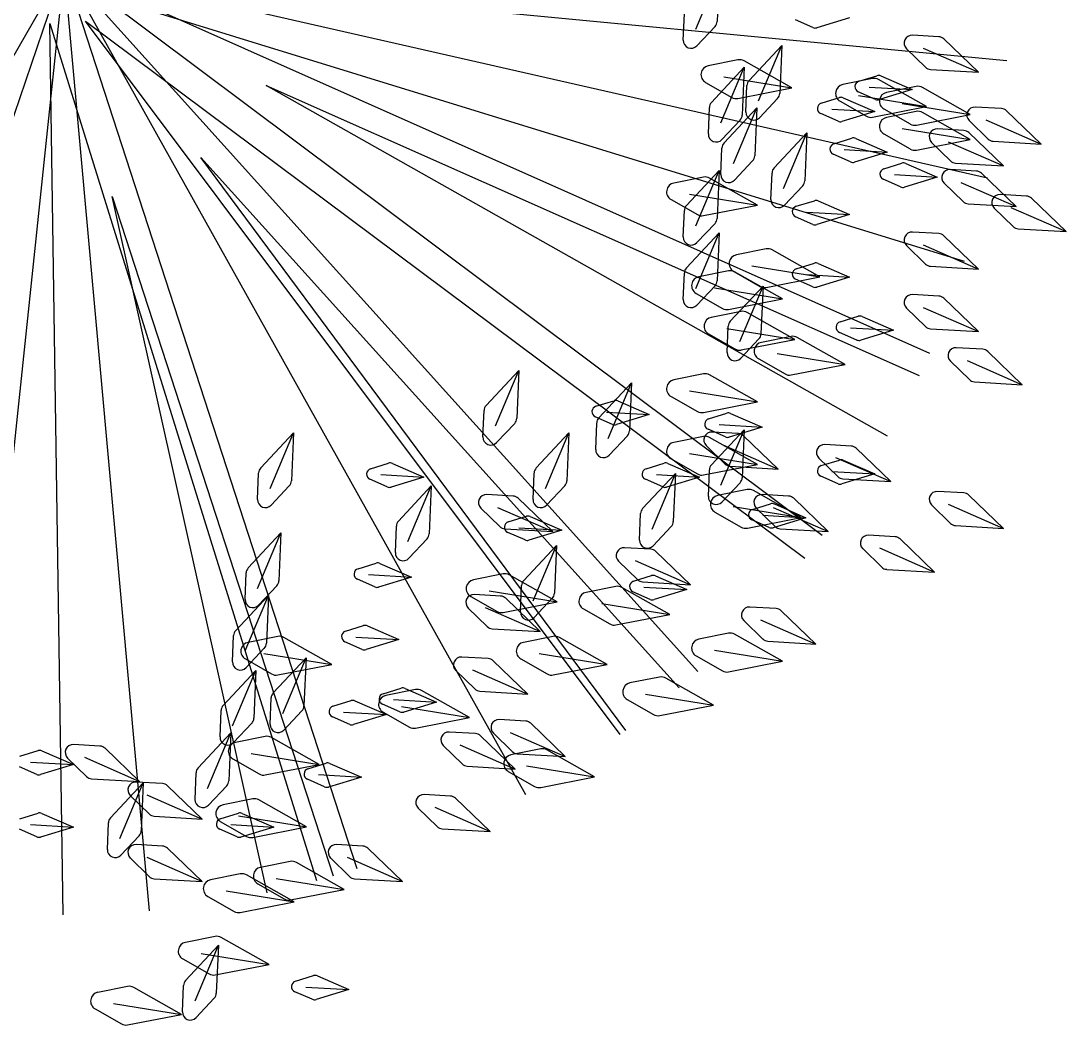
# Model space of a CAD drawing. Extents: x 186.4 to 233.1, y 208.5 to 248.3.
# Drawn here: x 195.159 to 199.82, y 238.857 to 243.336 of the extents above; entities that cross this region are included whole.
import ezdxf

# ---------------------------------------------------------------- set-up
doc = ezdxf.new("R2010")
doc.units = 0
doc.header["$MEASUREMENT"] = 0
doc.layers.get('0').update_dxf_attribs({"linetype": 'CONTINUOUS'})

msp = doc.modelspace()

# ---------------------------------------------------------------- linework, layer by layer
for p, q in [((195.3521, 243.572), (193.2406, 239.9147)), ((193.9897, 239.5748), (195.3521, 243.572)), ((195.3521, 243.572), (194.9107, 239.3721)), ((195.3521, 243.572), (198.1779, 240.4337)), ((195.3521, 243.572), (196.6571, 239.5556)), ((197.411, 239.8848), (195.3521, 243.572)), ((195.7333, 239.3662), (195.3521, 243.572)), ((195.3521, 243.572), (199.2101, 241.8543)), ((199.4699, 242.6348), (195.3521, 243.572)), ((198.7327, 241.041), (195.3521, 243.572)), ((198.1691, 243.2997), (198.273, 243.5476)), ((198.273, 243.5476), (198.2638, 243.3337)), ((199.3671, 242.2629), (195.5681, 243.4353)), ((199.5548, 243.1577), (196.3878, 243.4604)), ((197.8309, 240.153), (195.4466, 243.3345)), ((195.4466, 243.3345), (198.6546, 240.9399)), ((198.1129, 243.2505), (198.1175, 243.3685)), ((198.6911, 243.3066), (198.6139, 243.3406)), ((198.8547, 243.3503), (198.7085, 243.3056)), ((195.3479, 239.349), (195.2889, 243.3243)), ((195.2889, 243.3243), (196.4768, 239.5014)), ((198.2544, 243.3112), (198.1734, 243.2252)), ((199.2526, 243.2657), (199.1347, 243.2723)), ((199.429, 243.1072), (199.275, 243.2559)), ((198.4061, 243.0705), (198.5522, 243.227)), ((198.4483, 242.9791), (198.5522, 243.227)), ((198.5522, 243.227), (198.543, 243.0131)), ((199.1083, 243.2123), (199.1929, 243.1299)), ((199.1829, 243.2153), (199.429, 243.1072)), ((198.3563, 243.1622), (198.2239, 243.1358)), ((198.5968, 243.0373), (198.3838, 243.1578)), ((198.2386, 242.9729), (198.3847, 243.1295)), ((198.2808, 242.8815), (198.3847, 243.1295)), ((198.3847, 243.1295), (198.3755, 242.9156)), ((199.2153, 243.12), (199.429, 243.1072)), ((198.2119, 243.0618), (198.3291, 242.9949)), ((198.2935, 243.0865), (198.5968, 243.0373)), ((198.9565, 243.0786), (198.8241, 243.0522)), ((198.8957, 243.0668), (198.9763, 243.0918)), ((199.197, 242.9537), (198.984, 243.0742)), ((198.9937, 243.0909), (199.1339, 243.0298)), ((199.0229, 241.4841), (196.2529, 243.0488)), ((196.2529, 243.0488), (199.1639, 241.7542)), ((198.3566, 242.9903), (198.5968, 243.0373)), ((198.3921, 242.9299), (198.3967, 243.048)), ((198.9703, 242.9861), (198.8931, 243.0201)), ((198.9422, 243.0407), (199.1339, 243.0298)), ((199.1339, 243.0298), (198.9877, 242.985)), ((199.1519, 243.0437), (199.0195, 243.0173)), ((199.3924, 242.9188), (199.1794, 243.0393)), ((198.5335, 242.9906), (198.4526, 242.9046)), ((198.7282, 242.9693), (198.8088, 242.9943)), ((198.8121, 242.9782), (198.9293, 242.9112)), ((198.8262, 242.9933), (198.9664, 242.9322)), ((198.8937, 243.0029), (199.197, 242.9537)), ((199.0891, 242.9681), (199.3924, 242.9188)), ((198.2246, 242.8324), (198.2292, 242.9504)), ((198.2944, 242.7918), (198.4405, 242.9483)), ((198.3366, 242.7004), (198.4405, 242.9483)), ((198.4405, 242.9483), (198.4313, 242.7344)), ((198.8028, 242.8885), (198.7256, 242.9225)), ((198.7747, 242.9432), (198.9664, 242.9322)), ((198.9664, 242.9322), (198.8202, 242.8875)), ((198.9568, 242.9067), (199.197, 242.9537)), ((199.0075, 242.9434), (199.1247, 242.8764)), ((199.1519, 242.9322), (199.0195, 242.9058)), ((199.1522, 242.8719), (199.3924, 242.9188)), ((199.3924, 242.8073), (199.1794, 242.9278)), ((199.5318, 242.9451), (199.4138, 242.9517)), ((199.7081, 242.7866), (199.5541, 242.9353)), ((198.366, 242.8931), (198.2851, 242.807)), ((199.3875, 242.8917), (199.4721, 242.8093)), ((199.462, 242.8947), (199.7081, 242.7866)), ((198.5178, 242.6803), (198.6638, 242.8368)), ((198.5599, 242.5889), (198.6638, 242.8368)), ((198.6638, 242.8368), (198.6547, 242.6229)), ((199.0075, 242.8319), (199.1247, 242.7649)), ((199.0891, 242.8566), (199.3924, 242.8073)), ((199.3643, 242.8475), (199.2463, 242.8542)), ((199.5406, 242.6891), (199.3866, 242.8378)), ((198.7841, 242.7881), (198.8647, 242.8131)), ((198.8821, 242.8121), (199.0222, 242.751)), ((199.1522, 242.7604), (199.3924, 242.8073)), ((199.22, 242.7941), (199.3046, 242.7117)), ((199.2945, 242.7972), (199.5406, 242.6891)), ((199.4944, 242.7994), (199.7081, 242.7866)), ((197.8564, 240.1716), (195.9622, 242.7277)), ((195.9622, 242.7277), (198.095, 240.361)), ((198.2804, 242.6512), (198.285, 242.7692)), ((198.8586, 242.7073), (198.7814, 242.7413)), ((198.8306, 242.762), (199.0222, 242.751)), ((199.0222, 242.751), (198.876, 242.7063)), ((198.4219, 242.7119), (198.3409, 242.6258)), ((199.0074, 242.6766), (199.088, 242.7016)), ((199.1054, 242.7006), (199.2456, 242.6395)), ((199.3269, 242.7019), (199.5406, 242.6891)), ((198.2028, 242.6396), (198.0703, 242.6131)), ((198.1269, 242.513), (198.273, 242.6695)), ((198.1691, 242.4216), (198.273, 242.6695)), ((198.4432, 242.5146), (198.2303, 242.6351)), ((198.273, 242.6695), (198.2638, 242.4556)), ((198.5038, 242.5397), (198.5084, 242.6577)), ((199.0539, 242.6505), (199.2456, 242.6395)), ((199.2456, 242.6395), (199.0993, 242.5948)), ((199.4201, 242.6664), (199.3022, 242.673)), ((199.5965, 242.5079), (199.4425, 242.6566)), ((198.6452, 242.6004), (198.5642, 242.5143)), ((199.082, 242.5958), (199.0047, 242.6298)), ((199.2758, 242.6129), (199.3604, 242.5305)), ((199.3504, 242.616), (199.5965, 242.5079)), ((196.2568, 239.447), (195.5661, 242.5525)), ((195.5661, 242.5525), (196.5519, 239.523)), ((198.0583, 242.5392), (198.1756, 242.4722)), ((198.14, 242.5639), (198.4432, 242.5146)), ((199.6434, 242.5549), (199.5255, 242.5615)), ((199.8198, 242.3964), (199.6658, 242.5451)), ((198.2031, 242.4677), (198.4432, 242.5146)), ((198.6166, 242.5093), (198.6972, 242.5343)), ((198.7146, 242.5334), (198.8547, 242.4723)), ((199.3828, 242.5207), (199.5965, 242.5079)), ((199.4991, 242.5014), (199.5838, 242.419)), ((199.5737, 242.5045), (199.8198, 242.3964)), ((198.1129, 242.3724), (198.1175, 242.4905)), ((198.6911, 242.4286), (198.6139, 242.4626)), ((198.6631, 242.4832), (198.8547, 242.4723)), ((198.8547, 242.4723), (198.7085, 242.4275)), ((198.2544, 242.4331), (198.1734, 242.3471)), ((199.6061, 242.4092), (199.8198, 242.3964)), ((198.1269, 242.2343), (198.273, 242.3908)), ((198.1691, 242.1429), (198.273, 242.3908)), ((198.273, 242.3908), (198.2638, 242.1769)), ((199.2526, 242.3876), (199.1347, 242.3942)), ((199.429, 242.2291), (199.275, 242.3778)), ((198.4819, 242.319), (198.3495, 242.2926)), ((198.7224, 242.1941), (198.5094, 242.3146)), ((199.1083, 242.3342), (199.1929, 242.2518)), ((199.1829, 242.3372), (199.429, 242.2291)), ((198.3144, 242.2214), (198.182, 242.195)), ((198.3375, 242.2186), (198.4547, 242.1517)), ((198.5549, 242.0965), (198.3419, 242.217)), ((198.4191, 242.2433), (198.7224, 242.1941)), ((198.6166, 242.2306), (198.6972, 242.2556)), ((198.7146, 242.2546), (198.8547, 242.1935)), ((199.2153, 242.2419), (199.429, 242.2291)), ((198.1129, 242.0937), (198.1175, 242.2117)), ((198.4823, 242.1471), (198.7224, 242.1941)), ((198.6911, 242.1498), (198.6139, 242.1838)), ((198.6631, 242.2045), (198.8547, 242.1935)), ((198.8547, 242.1935), (198.7085, 242.1488)), ((198.17, 242.121), (198.2872, 242.0541)), ((198.2544, 242.1544), (198.1734, 242.0683)), ((198.2516, 242.1457), (198.5549, 242.0965)), ((198.3223, 241.9973), (198.4684, 242.1538)), ((198.3645, 241.9059), (198.4684, 242.1538)), ((198.4684, 242.1538), (198.4592, 241.9399)), ((198.3148, 242.0496), (198.5549, 242.0965)), ((199.2526, 242.1089), (199.1347, 242.1155)), ((199.429, 241.9504), (199.275, 242.0991)), ((198.3702, 242.0402), (198.2378, 242.0138)), ((198.6107, 241.9153), (198.3978, 242.0358)), ((199.1083, 242.0554), (199.1929, 241.9731)), ((199.1829, 242.0585), (199.429, 241.9504)), ((198.812, 241.9937), (198.8926, 242.0187)), ((198.91, 242.0177), (199.0502, 241.9566)), ((198.2258, 241.9399), (198.3431, 241.8729)), ((198.3075, 241.9646), (198.6107, 241.9153)), ((198.3084, 241.8568), (198.313, 241.9748)), ((198.8865, 241.9129), (198.8093, 241.9469)), ((198.8585, 241.9675), (199.0502, 241.9566)), ((199.0502, 241.9566), (198.9039, 241.9118)), ((199.2153, 241.9632), (199.429, 241.9504)), ((198.4498, 241.9175), (198.3688, 241.8314)), ((198.3706, 241.8684), (198.6107, 241.9153)), ((198.5936, 241.9287), (198.4612, 241.9023)), ((198.834, 241.8038), (198.6211, 241.9243)), ((198.5308, 241.8531), (198.834, 241.8038)), ((199.448, 241.8719), (199.3301, 241.8785)), ((199.6244, 241.7134), (199.4704, 241.8622)), ((198.4492, 241.8284), (198.5664, 241.7614)), ((198.5939, 241.7569), (198.834, 241.8038)), ((199.3037, 241.8185), (199.3884, 241.7361)), ((199.3783, 241.8216), (199.6244, 241.7134)), ((197.2336, 241.621), (197.3797, 241.7775)), ((197.2758, 241.5296), (197.3797, 241.7775)), ((197.3797, 241.7775), (197.3705, 241.5636)), ((198.2028, 241.7615), (198.0703, 241.7351)), ((198.4432, 241.6366), (198.2303, 241.7571)), ((197.7361, 241.5653), (197.8822, 241.7218)), ((197.7783, 241.4739), (197.8822, 241.7218)), ((197.8822, 241.7218), (197.873, 241.5079)), ((199.4107, 241.7263), (199.6244, 241.7134)), ((198.0583, 241.6611), (198.1756, 241.5942)), ((198.14, 241.6858), (198.4432, 241.6366)), ((197.7233, 241.6173), (197.8038, 241.6423)), ((197.8212, 241.6414), (197.9614, 241.5803)), ((198.2031, 241.5896), (198.4432, 241.6366)), ((197.2196, 241.4804), (197.2242, 241.5985)), ((197.7978, 241.5366), (197.7206, 241.5706)), ((197.7697, 241.5912), (197.9614, 241.5803)), ((197.9614, 241.5803), (197.8152, 241.5355)), ((198.2258, 241.5616), (198.3063, 241.5866)), ((198.3237, 241.5856), (198.4639, 241.5245)), ((197.361, 241.5412), (197.2801, 241.4551)), ((197.7221, 241.4247), (197.7267, 241.5427)), ((198.3003, 241.4808), (198.2231, 241.5148)), ((198.2722, 241.5355), (198.4639, 241.5245)), ((198.4639, 241.5245), (198.3177, 241.4798)), ((196.2286, 241.3423), (196.3747, 241.4988)), ((196.2708, 241.2509), (196.3747, 241.4988)), ((196.3747, 241.4988), (196.3655, 241.2849)), ((197.4569, 241.3423), (197.603, 241.4988)), ((197.4991, 241.2509), (197.603, 241.4988)), ((197.603, 241.4988), (197.5938, 241.2849)), ((197.8635, 241.4854), (197.7826, 241.3994)), ((198.2028, 241.4827), (198.0703, 241.4563)), ((198.4432, 241.3578), (198.2303, 241.4783)), ((198.2386, 241.3562), (198.3847, 241.5127)), ((198.3593, 241.4956), (198.2413, 241.5022)), ((198.2808, 241.2648), (198.3847, 241.5127)), ((198.3847, 241.5127), (198.3755, 241.2988)), ((198.5356, 241.3371), (198.3816, 241.4858)), ((198.215, 241.4422), (198.2996, 241.3598)), ((198.2895, 241.4452), (198.5356, 241.3371)), ((198.8618, 241.4399), (198.7438, 241.4465)), ((199.0381, 241.2814), (198.8841, 241.4301)), ((198.0583, 241.3824), (198.1756, 241.3154)), ((198.14, 241.4071), (198.4432, 241.3578)), ((198.7175, 241.3865), (198.8021, 241.3041)), ((198.7282, 241.3525), (198.8088, 241.3775)), ((198.792, 241.3895), (199.0381, 241.2814)), ((198.8262, 241.3766), (198.9664, 241.3155)), ((196.7183, 241.3386), (196.7989, 241.3636)), ((196.8163, 241.3626), (196.9564, 241.3015)), ((197.9466, 241.3386), (198.0272, 241.3636)), ((198.0446, 241.3626), (198.1848, 241.3015)), ((198.2031, 241.3109), (198.4432, 241.3578)), ((198.2246, 241.2156), (198.2292, 241.3337)), ((198.3219, 241.3499), (198.5356, 241.3371)), ((196.2146, 241.2017), (196.2192, 241.3197)), ((196.7928, 241.2578), (196.7156, 241.2918)), ((196.7647, 241.3125), (196.9564, 241.3015)), ((196.9564, 241.3015), (196.8102, 241.2568)), ((197.443, 241.2017), (197.4476, 241.3197)), ((197.9315, 241.1611), (198.0776, 241.3176)), ((198.0211, 241.2578), (197.9439, 241.2918)), ((197.9737, 241.0697), (198.0776, 241.3176)), ((197.9931, 241.3125), (198.1848, 241.3015)), ((198.1848, 241.3015), (198.0385, 241.2568)), ((198.0776, 241.3176), (198.0684, 241.1037)), ((198.8028, 241.2718), (198.7256, 241.3058)), ((198.7747, 241.3264), (198.9664, 241.3155)), ((198.9664, 241.3155), (198.8202, 241.2707)), ((198.8244, 241.2942), (199.0381, 241.2814)), ((196.356, 241.2624), (196.2751, 241.1764)), ((196.8428, 241.1053), (196.9888, 241.2618)), ((196.8849, 241.0139), (196.9888, 241.2618)), ((196.9888, 241.2618), (196.9797, 241.0479)), ((197.5844, 241.2624), (197.5034, 241.1764)), ((198.3982, 241.2458), (198.2658, 241.2194)), ((198.366, 241.2763), (198.2851, 241.1903)), ((198.6386, 241.1209), (198.4257, 241.2414)), ((199.3643, 241.2308), (199.2463, 241.2374)), ((197.3543, 241.2169), (197.2363, 241.2235)), ((197.5306, 241.0584), (197.3766, 241.2071)), ((198.5826, 241.2169), (198.4647, 241.2235)), ((198.759, 241.0584), (198.605, 241.2071)), ((199.5406, 241.0723), (199.3866, 241.221)), ((197.21, 241.1635), (197.2946, 241.0811)), ((197.2845, 241.1665), (197.5306, 241.0584)), ((198.2538, 241.1454), (198.371, 241.0785)), ((198.3354, 241.1701), (198.6386, 241.1209)), ((198.4212, 241.1574), (198.5018, 241.1824)), ((198.4383, 241.1635), (198.523, 241.0811)), ((198.5129, 241.1665), (198.759, 241.0584)), ((198.5192, 241.1815), (198.6593, 241.1203)), ((199.22, 241.1774), (199.3046, 241.095)), ((199.2945, 241.1804), (199.5406, 241.0723)), ((197.3324, 241.1017), (197.413, 241.1267)), ((197.4304, 241.1257), (197.5706, 241.0646)), ((197.9175, 241.0205), (197.9221, 241.1386)), ((198.3985, 241.0739), (198.6386, 241.1209)), ((198.4957, 241.0766), (198.4185, 241.1107)), ((198.4676, 241.1313), (198.6593, 241.1203)), ((198.6593, 241.1203), (198.5131, 241.0756)), ((196.1728, 240.8963), (196.3189, 241.0528)), ((196.2149, 240.8049), (196.3189, 241.0528)), ((196.3189, 241.0528), (196.3097, 240.8389)), ((196.8288, 240.9648), (196.8334, 241.0828)), ((197.3169, 241.0712), (197.5306, 241.0584)), ((197.407, 241.0209), (197.3298, 241.0549)), ((197.3789, 241.0755), (197.5706, 241.0646)), ((197.5706, 241.0646), (197.4244, 241.0198)), ((198.0589, 241.0812), (197.978, 240.9952)), ((198.5453, 241.0712), (198.759, 241.0584)), ((199.3269, 241.0851), (199.5406, 241.0723)), ((196.9702, 241.0255), (196.8893, 240.9394)), ((199.0572, 241.0357), (198.9392, 241.0423)), ((199.2335, 240.8772), (199.0795, 241.0259)), ((197.4011, 240.8405), (197.5472, 240.997)), ((197.4433, 240.7491), (197.5472, 240.997)), ((197.5472, 240.997), (197.538, 240.7831)), ((197.9685, 240.9799), (197.8505, 240.9865)), ((198.1448, 240.8214), (197.9908, 240.9702)), ((198.9129, 240.9823), (198.9975, 240.8999)), ((198.9874, 240.9853), (199.2335, 240.8772)), ((196.6624, 240.8926), (196.743, 240.9176)), ((196.7604, 240.9166), (196.9006, 240.8555)), ((197.8241, 240.9265), (197.9088, 240.8441)), ((197.8987, 240.9296), (198.1448, 240.8214)), ((196.1588, 240.7557), (196.1634, 240.8737)), ((196.7089, 240.8665), (196.9006, 240.8555)), ((197.3094, 240.8695), (197.177, 240.8431)), ((197.5499, 240.7446), (197.337, 240.8651)), ((197.8908, 240.8368), (197.9713, 240.8619)), ((197.9887, 240.8609), (198.1289, 240.7998)), ((199.0198, 240.89), (199.2335, 240.8772)), ((196.3002, 240.8164), (196.2193, 240.7304)), ((196.737, 240.8118), (196.6598, 240.8458)), ((196.9006, 240.8555), (196.7544, 240.8108)), ((197.3871, 240.6999), (197.3917, 240.818)), ((197.9311, 240.8343), (198.1448, 240.8214)), ((196.117, 240.6175), (196.263, 240.774)), ((196.1591, 240.5261), (196.263, 240.774)), ((196.263, 240.774), (196.2538, 240.5601)), ((197.165, 240.7691), (197.2822, 240.7022)), ((197.2985, 240.7709), (197.1805, 240.7775)), ((197.2467, 240.7938), (197.5499, 240.7446)), ((197.8119, 240.8137), (197.6795, 240.7873)), ((198.0524, 240.6888), (197.8395, 240.8093)), ((197.9653, 240.7561), (197.8881, 240.7901)), ((197.9372, 240.8107), (198.1289, 240.7998)), ((198.1289, 240.7998), (197.9827, 240.755)), ((197.3098, 240.6976), (197.5499, 240.7446)), ((197.4748, 240.6124), (197.3208, 240.7611)), ((197.5285, 240.7607), (197.4476, 240.6746)), ((197.7491, 240.7381), (198.0524, 240.6888)), ((198.5268, 240.7151), (198.4088, 240.7217)), ((197.1541, 240.7175), (197.2388, 240.6351)), ((197.2287, 240.7205), (197.4748, 240.6124)), ((197.6675, 240.7134), (197.7847, 240.6464)), ((197.8123, 240.6419), (198.0524, 240.6888)), ((198.7031, 240.5566), (198.5491, 240.7054)), ((196.6066, 240.6139), (196.6872, 240.6389)), ((196.7046, 240.6379), (196.8448, 240.5768)), ((198.3825, 240.6617), (198.4671, 240.5793)), ((198.457, 240.6648), (198.7031, 240.5566)), ((196.103, 240.4769), (196.1076, 240.595)), ((196.3044, 240.5907), (196.172, 240.5643)), ((196.5449, 240.4658), (196.332, 240.5863)), ((196.6531, 240.5877), (196.8448, 240.5768)), ((197.2611, 240.6252), (197.4748, 240.6124)), ((197.5328, 240.5907), (197.4004, 240.5643)), ((197.7732, 240.4658), (197.5603, 240.5863)), ((198.3144, 240.6047), (198.182, 240.5783)), ((198.5549, 240.4798), (198.3419, 240.6003)), ((196.2444, 240.5377), (196.1634, 240.4516)), ((196.6811, 240.5331), (196.6039, 240.5671)), ((196.8448, 240.5768), (196.6985, 240.532)), ((198.4894, 240.5695), (198.7031, 240.5566)), ((196.16, 240.4904), (196.2773, 240.4234)), ((196.2417, 240.5151), (196.5449, 240.4658)), ((196.2844, 240.3388), (196.4305, 240.4953)), ((196.3266, 240.2474), (196.4305, 240.4953)), ((196.4305, 240.4953), (196.4213, 240.2814)), ((197.2426, 240.4921), (197.1247, 240.4987)), ((197.3883, 240.4904), (197.5056, 240.4234)), ((197.47, 240.5151), (197.7732, 240.4658)), ((198.17, 240.5043), (198.2872, 240.4373)), ((198.2516, 240.529), (198.5549, 240.4798)), ((196.3048, 240.4189), (196.5449, 240.4658)), ((197.1729, 240.4418), (197.419, 240.3336)), ((197.419, 240.3336), (197.265, 240.4824)), ((197.5331, 240.4189), (197.7732, 240.4658)), ((198.3148, 240.4328), (198.5549, 240.4798)), ((196.0611, 240.283), (196.2072, 240.4395)), ((196.1033, 240.1916), (196.2072, 240.4395)), ((196.2072, 240.4395), (196.198, 240.2256)), ((197.0983, 240.4387), (197.183, 240.3563)), ((198.0073, 240.4096), (197.8749, 240.3831)), ((198.2478, 240.2846), (198.0349, 240.4051)), ((196.7741, 240.3351), (196.8547, 240.3601)), ((196.9186, 240.3538), (196.7862, 240.3274)), ((196.8721, 240.3591), (197.0123, 240.298)), ((197.1591, 240.2289), (196.9461, 240.3494)), ((196.2705, 240.1982), (196.2751, 240.3162)), ((196.5508, 240.2794), (196.6314, 240.3044)), ((196.6488, 240.3034), (196.7889, 240.2423)), ((196.8206, 240.309), (197.0123, 240.298)), ((197.2053, 240.3465), (197.419, 240.3336)), ((197.8629, 240.3092), (197.9802, 240.2422)), ((197.9446, 240.3339), (198.2478, 240.2846)), ((196.0471, 240.1424), (196.0517, 240.2605)), ((196.4119, 240.2589), (196.3309, 240.1729)), ((196.8486, 240.2543), (196.7714, 240.2883)), ((196.8558, 240.2781), (197.1591, 240.2289)), ((197.0123, 240.298), (196.866, 240.2533)), ((198.0077, 240.2377), (198.2478, 240.2846)), ((196.6253, 240.1986), (196.5481, 240.2326)), ((196.5972, 240.2532), (196.7889, 240.2423)), ((196.7889, 240.2423), (196.6427, 240.1975)), ((196.7742, 240.2534), (196.8914, 240.1865)), ((196.9189, 240.1819), (197.1591, 240.2289)), ((197.4101, 240.2134), (197.2922, 240.22)), ((196.1885, 240.2032), (196.1076, 240.1171)), ((197.1868, 240.1576), (197.0688, 240.1642)), ((197.3404, 240.163), (197.5865, 240.0549)), ((197.5865, 240.0549), (197.4325, 240.2036)), ((195.9495, 240.0043), (196.0955, 240.1608)), ((195.9916, 239.9129), (196.0955, 240.1608)), ((196.0955, 240.1608), (196.0864, 239.9469)), ((196.2486, 240.1448), (196.1162, 240.1183)), ((196.4891, 240.0198), (196.2761, 240.1403)), ((197.3631, 239.9991), (197.2091, 240.1479)), ((197.2658, 240.16), (197.3505, 240.0776)), ((195.1549, 240.0564), (195.2355, 240.0814)), ((195.2529, 240.0804), (195.3931, 240.0193)), ((195.5118, 240.1019), (195.3939, 240.1085)), ((195.6882, 239.9434), (195.5342, 240.0921)), ((196.1858, 240.0691), (196.4891, 240.0198)), ((197.0425, 240.1042), (197.1271, 240.0218)), ((197.117, 240.1073), (197.3631, 239.9991)), ((197.4769, 240.089), (197.3445, 240.0626)), ((197.7174, 239.9641), (197.5045, 240.0846)), ((195.2014, 240.0302), (195.3931, 240.0193)), ((195.3675, 240.0485), (195.4521, 239.9661)), ((195.4421, 240.0515), (195.6882, 239.9434)), ((196.1042, 240.0444), (196.2214, 239.9774)), ((196.4391, 240.0006), (196.5197, 240.0256)), ((196.5371, 240.0246), (196.6773, 239.9635)), ((197.3728, 240.0677), (197.5865, 240.0549)), ((195.2295, 239.9756), (195.1523, 240.0096)), ((195.3931, 240.0193), (195.2469, 239.9745)), ((195.9355, 239.8637), (195.9401, 239.9817)), ((196.2489, 239.9729), (196.4891, 240.0198)), ((197.1494, 240.012), (197.3631, 239.9991)), ((197.3325, 239.9886), (197.4497, 239.9217)), ((197.4142, 240.0133), (197.7174, 239.9641)), ((195.4745, 239.9562), (195.6882, 239.9434)), ((195.5586, 239.7813), (195.7047, 239.9378)), ((195.6008, 239.6899), (195.7047, 239.9378)), ((195.791, 239.9346), (195.673, 239.9412)), ((195.7047, 239.9378), (195.6955, 239.7239)), ((196.5136, 239.9198), (196.4364, 239.9538)), ((196.4856, 239.9745), (196.6773, 239.9635)), ((196.6773, 239.9635), (196.531, 239.9188)), ((197.4773, 239.9171), (197.7174, 239.9641)), ((195.7212, 239.8843), (195.9673, 239.7761)), ((195.9673, 239.7761), (195.8133, 239.9249)), ((196.0769, 239.9244), (195.9959, 239.8384)), ((197.0751, 239.8789), (196.9572, 239.8855)), ((195.6467, 239.8812), (195.7313, 239.7988)), ((196.1928, 239.866), (196.0604, 239.8396)), ((196.4332, 239.7411), (196.2203, 239.8616)), ((197.2515, 239.7204), (197.0975, 239.8691)), ((195.1549, 239.7776), (195.2355, 239.8026)), ((195.2529, 239.8016), (195.3931, 239.7405)), ((195.7536, 239.789), (195.9673, 239.7761)), ((196.0483, 239.7776), (196.1289, 239.8026)), ((196.13, 239.7903), (196.4332, 239.7411)), ((196.1463, 239.8016), (196.2864, 239.7405)), ((196.9308, 239.8255), (197.0155, 239.7431)), ((197.0054, 239.8285), (197.2515, 239.7204)), ((195.2014, 239.7515), (195.3931, 239.7405)), ((195.5446, 239.6407), (195.5492, 239.7587)), ((196.0484, 239.7656), (196.1656, 239.6987)), ((196.0947, 239.7515), (196.2864, 239.7405)), ((195.2295, 239.6968), (195.1523, 239.7309)), ((195.3931, 239.7405), (195.2469, 239.6958)), ((195.686, 239.7014), (195.6051, 239.6154)), ((196.1228, 239.6968), (196.0456, 239.7309)), ((196.2864, 239.7405), (196.1402, 239.6958)), ((196.1931, 239.6941), (196.4332, 239.7411)), ((197.0378, 239.7332), (197.2515, 239.7204)), ((195.791, 239.6559), (195.673, 239.6625)), ((196.6843, 239.6559), (196.5663, 239.6625)), ((195.6467, 239.6025), (195.7313, 239.5201)), ((195.7212, 239.6055), (195.9673, 239.4974)), ((195.9673, 239.4974), (195.8133, 239.6461)), ((196.54, 239.6025), (196.6246, 239.5201)), ((196.6145, 239.6055), (196.8606, 239.4974)), ((196.8606, 239.4974), (196.7067, 239.6461)), ((196.3603, 239.5873), (196.2279, 239.5608)), ((196.6007, 239.4623), (196.3878, 239.5828)), ((195.7536, 239.5102), (195.9673, 239.4974)), ((196.1369, 239.5315), (196.0045, 239.5051)), ((196.3774, 239.4066), (196.1645, 239.5271)), ((196.2975, 239.5116), (196.6007, 239.4623)), ((196.6469, 239.5102), (196.8606, 239.4974)), ((196.2159, 239.4869), (196.3331, 239.4199)), ((195.9925, 239.4311), (196.1098, 239.3642)), ((196.0742, 239.4558), (196.3774, 239.4066)), ((196.3606, 239.4154), (196.6007, 239.4623)), ((196.1373, 239.3596), (196.3774, 239.4066)), ((196.0253, 239.2528), (195.8929, 239.2263)), ((196.2657, 239.1278), (196.0528, 239.2483)), ((195.8936, 239.0565), (196.0397, 239.213)), ((195.9358, 238.9651), (196.0397, 239.213)), ((196.0397, 239.213), (196.0305, 238.9991)), ((195.8809, 239.1524), (195.9981, 239.0854)), ((195.9625, 239.1771), (196.2657, 239.1278)), ((196.0256, 239.0809), (196.2657, 239.1278)), ((196.3833, 239.0529), (196.4639, 239.0779)), ((196.4813, 239.0769), (196.6214, 239.0158)), ((195.6344, 239.0298), (195.502, 239.0033)), ((195.8749, 238.9048), (195.662, 239.0253)), ((195.8796, 238.916), (195.8842, 239.034)), ((196.4578, 238.9721), (196.3806, 239.0061)), ((196.4297, 239.0267), (196.6214, 239.0158)), ((196.6214, 239.0158), (196.4752, 238.971)), ((195.5717, 238.9541), (195.8749, 238.9048)), ((196.021, 238.9767), (195.9401, 238.8906)), ((195.49, 238.9294), (195.6073, 238.8624)), ((195.6348, 238.8579), (195.8749, 238.9048))]:
    msp.add_line(p, q)
for centre, radius, start, end in [((198.2289, 243.3352), 0.035, 316.7527, 357.5452), ((198.7012, 243.3295), 0.025, 246.218, 287.0106), ((198.1479, 243.2491), 0.035, 177.7694, 316.7527), ((199.1327, 243.2373), 0.035, 86.7914, 225.7748), ((199.2507, 243.2307), 0.035, 45.9989, 86.7914), ((198.3641, 243.123), 0.04, 60.4916, 101.2841), ((198.2317, 243.0966), 0.04, 101.2841, 240.2674), ((199.2174, 243.1549), 0.035, 225.7748, 266.5673), ((198.4317, 243.0466), 0.035, 136.9768, 177.7694), ((198.8319, 243.0129), 0.04, 101.2841, 240.2674), ((198.9032, 243.043), 0.025, 107.2347, 246.218), ((198.9643, 243.0394), 0.04, 60.4916, 101.2841), ((198.9837, 243.068), 0.025, 66.4422, 107.2347), ((198.508, 243.0146), 0.035, 316.7527, 357.5452), ((199.0273, 242.9781), 0.04, 101.2841, 240.2674), ((199.1597, 243.0045), 0.04, 60.4916, 101.2841), ((198.2642, 242.9491), 0.035, 136.9768, 177.7694), ((198.349, 243.0296), 0.04, 240.2674, 281.0599), ((198.7357, 242.9454), 0.025, 107.2347, 246.218), ((198.8162, 242.9704), 0.025, 66.4422, 107.2347), ((198.9804, 243.0089), 0.025, 246.218, 287.0106), ((198.3405, 242.9171), 0.035, 316.7527, 357.5452), ((198.4271, 242.9286), 0.035, 177.7694, 316.7527), ((199.1597, 242.893), 0.04, 60.4916, 101.2841), ((199.4119, 242.9168), 0.035, 86.7914, 225.7748), ((199.5298, 242.9102), 0.035, 45.9989, 86.7914), ((198.8129, 242.9114), 0.025, 246.218, 287.0106), ((198.9492, 242.946), 0.04, 240.2674, 281.0599), ((199.0273, 242.8666), 0.04, 101.2841, 240.2674), ((199.1446, 242.9111), 0.04, 240.2674, 281.0599), ((198.2596, 242.831), 0.035, 177.7694, 316.7527), ((199.2444, 242.8192), 0.035, 86.7914, 225.7748), ((199.3623, 242.8126), 0.035, 45.9989, 86.7914), ((198.32, 242.7679), 0.035, 136.9768, 177.7694), ((198.7915, 242.7642), 0.025, 107.2347, 246.218), ((198.8721, 242.7892), 0.025, 66.4422, 107.2347), ((199.4965, 242.8344), 0.035, 225.7748, 266.5673), ((198.3964, 242.7359), 0.035, 316.7527, 357.5452), ((199.1446, 242.7996), 0.04, 240.2674, 281.0599), ((198.5434, 242.6564), 0.035, 136.9768, 177.7694), ((198.8687, 242.7302), 0.025, 246.218, 287.0106), ((199.0954, 242.6777), 0.025, 66.4422, 107.2347), ((199.329, 242.7368), 0.035, 225.7748, 266.5673), ((198.2106, 242.6003), 0.04, 60.4916, 101.2841), ((198.3154, 242.6498), 0.035, 177.7694, 316.7527), ((199.0148, 242.6527), 0.025, 107.2347, 246.218), ((199.3002, 242.638), 0.035, 86.7914, 225.7748), ((199.4181, 242.6314), 0.035, 45.9989, 86.7914), ((198.0782, 242.5739), 0.04, 101.2841, 240.2674), ((198.6197, 242.6244), 0.035, 316.7527, 357.5452), ((199.092, 242.6187), 0.025, 246.218, 287.0106), ((198.5388, 242.5383), 0.035, 177.7694, 316.7527), ((199.5235, 242.5265), 0.035, 86.7914, 225.7748), ((199.6415, 242.5199), 0.035, 45.9989, 86.7914), ((198.1525, 242.4891), 0.035, 136.9768, 177.7694), ((198.624, 242.4855), 0.025, 107.2347, 246.218), ((198.7046, 242.5105), 0.025, 66.4422, 107.2347), ((199.3849, 242.5556), 0.035, 225.7748, 266.5673), ((198.1954, 242.5069), 0.04, 240.2674, 281.0599), ((198.2289, 242.4571), 0.035, 316.7527, 357.5452), ((198.7012, 242.4514), 0.025, 246.218, 287.0106), ((199.6082, 242.4441), 0.035, 225.7748, 266.5673), ((198.1479, 242.3711), 0.035, 177.7694, 316.7527), ((199.1327, 242.3593), 0.035, 86.7914, 225.7748), ((199.2507, 242.3527), 0.035, 45.9989, 86.7914), ((198.4897, 242.2798), 0.04, 60.4916, 101.2841), ((198.3573, 242.2533), 0.04, 101.2841, 240.2674), ((198.1525, 242.2104), 0.035, 136.9768, 177.7694), ((198.3222, 242.1822), 0.04, 60.4916, 101.2841), ((198.624, 242.2067), 0.025, 107.2347, 246.218), ((198.7046, 242.2317), 0.025, 66.4422, 107.2347), ((199.2174, 242.2769), 0.035, 225.7748, 266.5673), ((198.1898, 242.1558), 0.04, 101.2841, 240.2674), ((198.2289, 242.1784), 0.035, 316.7527, 357.5452), ((198.4746, 242.1864), 0.04, 240.2674, 281.0599), ((198.7012, 242.1727), 0.025, 246.218, 287.0106), ((198.1479, 242.0923), 0.035, 177.7694, 316.7527), ((199.1327, 242.0805), 0.035, 86.7914, 225.7748), ((199.2507, 242.0739), 0.035, 45.9989, 86.7914), ((198.3071, 242.0888), 0.04, 240.2674, 281.0599), ((198.3781, 242.001), 0.04, 60.4916, 101.2841), ((198.2457, 241.9746), 0.04, 101.2841, 240.2674), ((198.3479, 241.9734), 0.035, 136.9768, 177.7694), ((198.8194, 241.9698), 0.025, 107.2347, 246.218), ((198.9, 241.9948), 0.025, 66.4422, 107.2347), ((198.4243, 241.9414), 0.035, 316.7527, 357.5452), ((199.2174, 241.9981), 0.035, 225.7748, 266.5673), ((198.469, 241.8631), 0.04, 101.2841, 240.2674), ((198.6014, 241.8895), 0.04, 60.4916, 101.2841), ((198.8966, 241.9358), 0.025, 246.218, 287.0106), ((198.3433, 241.8554), 0.035, 177.7694, 316.7527), ((198.3629, 241.9076), 0.04, 240.2674, 281.0599), ((199.3281, 241.8436), 0.035, 86.7914, 225.7748), ((199.4461, 241.837), 0.035, 45.9989, 86.7914), ((198.2106, 241.7223), 0.04, 60.4916, 101.2841), ((198.5862, 241.7961), 0.04, 240.2674, 281.0599), ((198.0782, 241.6958), 0.04, 101.2841, 240.2674), ((199.4128, 241.7612), 0.035, 225.7748, 266.5673), ((197.2592, 241.5971), 0.035, 136.9768, 177.7694), ((197.7307, 241.5935), 0.025, 107.2347, 246.218), ((197.8113, 241.6185), 0.025, 66.4422, 107.2347), ((197.3355, 241.5651), 0.035, 316.7527, 357.5452), ((197.7617, 241.5414), 0.035, 136.9768, 177.7694), ((198.1954, 241.6289), 0.04, 240.2674, 281.0599), ((198.2332, 241.5377), 0.025, 107.2347, 246.218), ((198.3138, 241.5627), 0.025, 66.4422, 107.2347), ((197.8079, 241.5594), 0.025, 246.218, 287.0106), ((197.2546, 241.4791), 0.035, 177.7694, 316.7527), ((197.838, 241.5094), 0.035, 316.7527, 357.5452), ((198.2106, 241.4435), 0.04, 60.4916, 101.2841), ((198.2394, 241.4673), 0.035, 86.7914, 225.7748), ((198.3104, 241.5037), 0.025, 246.218, 287.0106), ((198.3573, 241.4607), 0.035, 45.9989, 86.7914), ((197.7571, 241.4233), 0.035, 177.7694, 316.7527), ((198.0782, 241.4171), 0.04, 101.2841, 240.2674), ((198.7419, 241.4115), 0.035, 86.7914, 225.7748), ((198.8598, 241.4049), 0.035, 45.9989, 86.7914), ((198.8162, 241.3537), 0.025, 66.4422, 107.2347), ((196.2542, 241.3184), 0.035, 136.9768, 177.7694), ((196.7257, 241.3147), 0.025, 107.2347, 246.218), ((196.8063, 241.3397), 0.025, 66.4422, 107.2347), ((197.4825, 241.3184), 0.035, 136.9768, 177.7694), ((197.954, 241.3147), 0.025, 107.2347, 246.218), ((198.0346, 241.3397), 0.025, 66.4422, 107.2347), ((198.2642, 241.3323), 0.035, 136.9768, 177.7694), ((198.324, 241.3849), 0.035, 225.7748, 266.5673), ((198.7357, 241.3287), 0.025, 107.2347, 246.218), ((196.3305, 241.2864), 0.035, 316.7527, 357.5452), ((197.5589, 241.2864), 0.035, 316.7527, 357.5452), ((198.1954, 241.3501), 0.04, 240.2674, 281.0599), ((198.3405, 241.3003), 0.035, 316.7527, 357.5452), ((198.8265, 241.3291), 0.035, 225.7748, 266.5673), ((196.8029, 241.2807), 0.025, 246.218, 287.0106), ((198.0312, 241.2807), 0.025, 246.218, 287.0106), ((198.406, 241.2066), 0.04, 60.4916, 101.2841), ((198.8129, 241.2946), 0.025, 246.218, 287.0106), ((199.2444, 241.2025), 0.035, 86.7914, 225.7748), ((196.2496, 241.2003), 0.035, 177.7694, 316.7527), ((197.2344, 241.1885), 0.035, 86.7914, 225.7748), ((197.3523, 241.1819), 0.035, 45.9989, 86.7914), ((197.4779, 241.2003), 0.035, 177.7694, 316.7527), ((198.2596, 241.2143), 0.035, 177.7694, 316.7527), ((198.2736, 241.1802), 0.04, 101.2841, 240.2674), ((198.4627, 241.1885), 0.035, 86.7914, 225.7748), ((198.5807, 241.1819), 0.035, 45.9989, 86.7914), ((199.3623, 241.1959), 0.035, 45.9989, 86.7914), ((197.9571, 241.1372), 0.035, 136.9768, 177.7694), ((198.4286, 241.1335), 0.025, 107.2347, 246.218), ((198.5092, 241.1585), 0.025, 66.4422, 107.2347), ((196.8684, 241.0814), 0.035, 136.9768, 177.7694), ((197.3398, 241.0778), 0.025, 107.2347, 246.218), ((197.4204, 241.1028), 0.025, 66.4422, 107.2347), ((198.0334, 241.1052), 0.035, 316.7527, 357.5452), ((199.329, 241.1201), 0.035, 225.7748, 266.5673), ((196.9447, 241.0494), 0.035, 316.7527, 357.5452), ((197.319, 241.1061), 0.035, 225.7748, 266.5673), ((198.3908, 241.1132), 0.04, 240.2674, 281.0599), ((198.5058, 241.0995), 0.025, 246.218, 287.0106), ((198.5474, 241.1061), 0.035, 225.7748, 266.5673), ((197.417, 241.0438), 0.025, 246.218, 287.0106), ((197.9525, 241.0191), 0.035, 177.7694, 316.7527), ((198.9373, 241.0073), 0.035, 86.7914, 225.7748), ((199.0552, 241.0007), 0.035, 45.9989, 86.7914), ((196.8638, 240.9634), 0.035, 177.7694, 316.7527), ((197.8485, 240.9516), 0.035, 86.7914, 225.7748), ((197.9665, 240.945), 0.035, 45.9989, 86.7914), ((196.7504, 240.8937), 0.025, 66.4422, 107.2347), ((196.1984, 240.8724), 0.035, 136.9768, 177.7694), ((196.6698, 240.8687), 0.025, 107.2347, 246.218), ((197.3173, 240.8303), 0.04, 60.4916, 101.2841), ((197.9788, 240.838), 0.025, 66.4422, 107.2347), ((199.0219, 240.925), 0.035, 225.7748, 266.5673), ((196.2747, 240.8404), 0.035, 316.7527, 357.5452), ((197.1848, 240.8039), 0.04, 101.2841, 240.2674), ((197.4267, 240.8166), 0.035, 136.9768, 177.7694), ((197.8197, 240.7745), 0.04, 60.4916, 101.2841), ((197.8982, 240.813), 0.025, 107.2347, 246.218), ((197.9332, 240.8692), 0.035, 225.7748, 266.5673), ((196.7471, 240.8347), 0.025, 246.218, 287.0106), ((197.1785, 240.7425), 0.035, 86.7914, 225.7748), ((197.2965, 240.7359), 0.035, 45.9989, 86.7914), ((197.503, 240.7846), 0.035, 316.7527, 357.5452), ((197.6873, 240.7481), 0.04, 101.2841, 240.2674), ((196.1938, 240.7543), 0.035, 177.7694, 316.7527), ((197.9754, 240.7789), 0.025, 246.218, 287.0106), ((198.4069, 240.6868), 0.035, 86.7914, 225.7748), ((197.3021, 240.7369), 0.04, 240.2674, 281.0599), ((197.4221, 240.6986), 0.035, 177.7694, 316.7527), ((198.5248, 240.6802), 0.035, 45.9989, 86.7914), ((196.6946, 240.615), 0.025, 66.4422, 107.2347), ((197.2632, 240.6601), 0.035, 225.7748, 266.5673), ((197.8046, 240.6811), 0.04, 240.2674, 281.0599), ((196.1425, 240.5936), 0.035, 136.9768, 177.7694), ((196.3123, 240.5515), 0.04, 60.4916, 101.2841), ((196.614, 240.59), 0.025, 107.2347, 246.218), ((197.5406, 240.5515), 0.04, 60.4916, 101.2841), ((198.3222, 240.5655), 0.04, 60.4916, 101.2841), ((196.1799, 240.5251), 0.04, 101.2841, 240.2674), ((196.2189, 240.5616), 0.035, 316.7527, 357.5452), ((197.4082, 240.5251), 0.04, 101.2841, 240.2674), ((198.1898, 240.539), 0.04, 101.2841, 240.2674), ((198.4915, 240.6044), 0.035, 225.7748, 266.5673), ((196.6912, 240.5559), 0.025, 246.218, 287.0106), ((197.1227, 240.4638), 0.035, 86.7914, 225.7748), ((197.2407, 240.4572), 0.035, 45.9989, 86.7914), ((196.1379, 240.4756), 0.035, 177.7694, 316.7527), ((196.2971, 240.4581), 0.04, 240.2674, 281.0599), ((197.5254, 240.4581), 0.04, 240.2674, 281.0599), ((198.0152, 240.3703), 0.04, 60.4916, 101.2841), ((198.3071, 240.4721), 0.04, 240.2674, 281.0599), ((196.8621, 240.3362), 0.025, 66.4422, 107.2347), ((196.9264, 240.3146), 0.04, 60.4916, 101.2841), ((197.2074, 240.3814), 0.035, 225.7748, 266.5673), ((197.8828, 240.3439), 0.04, 101.2841, 240.2674), ((196.31, 240.3149), 0.035, 136.9768, 177.7694), ((196.6388, 240.2805), 0.025, 66.4422, 107.2347), ((196.794, 240.2882), 0.04, 101.2841, 240.2674), ((196.7815, 240.3112), 0.025, 107.2347, 246.218), ((196.0867, 240.2591), 0.035, 136.9768, 177.7694), ((196.3864, 240.2829), 0.035, 316.7527, 357.5452), ((196.5582, 240.2555), 0.025, 107.2347, 246.218), ((196.163, 240.2271), 0.035, 316.7527, 357.5452), ((196.8587, 240.2772), 0.025, 246.218, 287.0106), ((197.2902, 240.185), 0.035, 86.7914, 225.7748), ((197.4082, 240.1784), 0.035, 45.9989, 86.7914), ((198, 240.277), 0.04, 240.2674, 281.0599), ((196.3054, 240.1968), 0.035, 177.7694, 316.7527), ((196.6354, 240.2214), 0.025, 246.218, 287.0106), ((196.9113, 240.2212), 0.04, 240.2674, 281.0599), ((197.0669, 240.1293), 0.035, 86.7914, 225.7748), ((196.0821, 240.1411), 0.035, 177.7694, 316.7527), ((196.124, 240.0791), 0.04, 101.2841, 240.2674), ((196.2564, 240.1055), 0.04, 60.4916, 101.2841), ((197.1848, 240.1227), 0.035, 45.9989, 86.7914), ((195.2429, 240.0575), 0.025, 66.4422, 107.2347), ((195.3919, 240.0735), 0.035, 86.7914, 225.7748), ((195.5099, 240.0669), 0.035, 45.9989, 86.7914), ((197.3749, 240.1026), 0.035, 225.7748, 266.5673), ((197.4848, 240.0498), 0.04, 60.4916, 101.2841), ((196.5271, 240.0017), 0.025, 66.4422, 107.2347), ((197.3523, 240.0234), 0.04, 101.2841, 240.2674), ((195.2396, 239.9984), 0.025, 246.218, 287.0106), ((195.975, 239.9804), 0.035, 136.9768, 177.7694), ((196.2413, 240.0121), 0.04, 240.2674, 281.0599), ((196.4465, 239.9767), 0.025, 107.2347, 246.218), ((197.1515, 240.0469), 0.035, 225.7748, 266.5673), ((195.4766, 239.9911), 0.035, 225.7748, 266.5673), ((195.6711, 239.9063), 0.035, 86.7914, 225.7748), ((195.789, 239.8997), 0.035, 45.9989, 86.7914), ((196.0514, 239.9484), 0.035, 316.7527, 357.5452), ((196.5237, 239.9427), 0.025, 246.218, 287.0106), ((196.9552, 239.8505), 0.035, 86.7914, 225.7748), ((197.4696, 239.9564), 0.04, 240.2674, 281.0599), ((195.9704, 239.8623), 0.035, 177.7694, 316.7527), ((196.0682, 239.8004), 0.04, 101.2841, 240.2674), ((196.2006, 239.8268), 0.04, 60.4916, 101.2841), ((197.0732, 239.8439), 0.035, 45.9989, 86.7914), ((195.2429, 239.7787), 0.025, 66.4422, 107.2347), ((195.7557, 239.8239), 0.035, 225.7748, 266.5673), ((196.1363, 239.7787), 0.025, 66.4422, 107.2347), ((195.5842, 239.7574), 0.035, 136.9768, 177.7694), ((196.0557, 239.7537), 0.025, 107.2347, 246.218), ((197.0399, 239.7681), 0.035, 225.7748, 266.5673), ((195.2396, 239.7197), 0.025, 246.218, 287.0106), ((195.6606, 239.7254), 0.035, 316.7527, 357.5452), ((196.1329, 239.7197), 0.025, 246.218, 287.0106), ((196.1854, 239.7334), 0.04, 240.2674, 281.0599), ((195.6711, 239.6275), 0.035, 86.7914, 225.7748), ((195.789, 239.6209), 0.035, 45.9989, 86.7914), ((196.5644, 239.6275), 0.035, 86.7914, 225.7748), ((196.6823, 239.6209), 0.035, 45.9989, 86.7914), ((195.5796, 239.6393), 0.035, 177.7694, 316.7527), ((196.2357, 239.5216), 0.04, 101.2841, 240.2674), ((196.3681, 239.548), 0.04, 60.4916, 101.2841), ((195.7557, 239.5451), 0.035, 225.7748, 266.5673), ((196.1448, 239.4923), 0.04, 60.4916, 101.2841), ((196.649, 239.5451), 0.035, 225.7748, 266.5673), ((196.0124, 239.4659), 0.04, 101.2841, 240.2674), ((196.3529, 239.4546), 0.04, 240.2674, 281.0599), ((196.1296, 239.3989), 0.04, 240.2674, 281.0599), ((196.0331, 239.2135), 0.04, 60.4916, 101.2841), ((195.9007, 239.1871), 0.04, 101.2841, 240.2674), ((195.9192, 239.0326), 0.035, 136.9768, 177.7694), ((196.0179, 239.1201), 0.04, 240.2674, 281.0599), ((196.3907, 239.029), 0.025, 107.2347, 246.218), ((196.4713, 239.054), 0.025, 66.4422, 107.2347), ((195.5099, 238.9641), 0.04, 101.2841, 240.2674), ((195.6423, 238.9905), 0.04, 60.4916, 101.2841), ((195.9955, 239.0006), 0.035, 316.7527, 357.5452), ((196.4679, 238.995), 0.025, 246.218, 287.0106), ((195.9146, 238.9146), 0.035, 177.7694, 316.7527), ((195.6271, 238.8972), 0.04, 240.2674, 281.0599)]:
    msp.add_arc(centre, radius, start, end)

doc.saveas('drawing.dxf')
